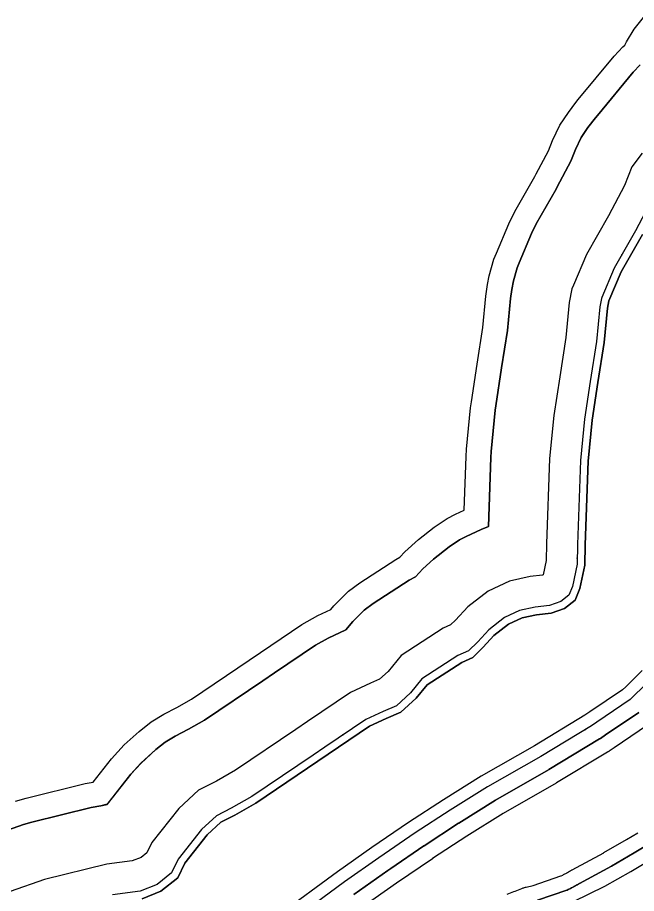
# Model space of a CAD drawing. Header units: inches. Extents: x 87989 to 118156, y 435697 to 451526.
# Drawn here: x 95718.6 to 95918.7, y 442213.4 to 442496.5 of the extents above; entities that cross this region are included whole.
import ezdxf

# ---------------------------------------------------------------- set-up
doc = ezdxf.new("R2010")
doc.units = ezdxf.units.IN
doc.header["$MEASUREMENT"] = 0
for name, color, linetype, true_color in [('As_waterkering_BWK', 7, 'Continuous', 0x7b8981), ('Beschermingszone_BWK', 7, 'Continuous', 0xcf890d), ('Grens_bebouwingsvrije_zone_BWK', 7, 'Continuous', 0x6789ae), ('Kernzone_BWK', 7, 'Continuous', 0xcb89af), ('Referentiepunten_BWK', 7, 'Continuous', 0x178980)]:
    doc.layers.add(name, color=color, linetype=linetype, true_color=true_color)

msp = doc.modelspace()

# ---------------------------------------------------------------- linework, layer by layer
at = {"layer": 'As_waterkering_BWK'}
for points in [[(95923.8866, 442438.0279), (95918.3969, 442427.5714), (95911.4762, 442415.4601), (95907.4609, 442405.9573), (95907.342, 442405.7034), (95906.7928, 442402.957), (95905.7301, 442391.7991), (95903.7542, 442378.8899), (95901.8943, 442366.6674), (95900.5597, 442353.3219), (95899.631, 442326.1228), (95899.5022, 442319.8144), (95897.9904, 442312.6333), (95896.8095, 442309.7347), (95894.1857, 442307.7406), (95890.5961, 442306.4669), (95885.9561, 442305.9513), (95880.8712, 442304.8214), (95875.9714, 442302.5156), (95870.9059, 442298.5757), (95867.3553, 442294.754), (95864.3629, 442291.7617), (95860.9875, 442290.2615), (95849.3483, 442282.7302), (95845.6681, 442278.2321), (95841.1294, 442274.0615), (95836.7864, 442272.2002), (95831.19, 442269.6067), (95817.9057, 442260.6231), (95814.1681, 442258.0956), (95794.3438, 442244.6891), (95787.7009, 442240.9118), (95782.8717, 442238.4282), (95778.0547, 442234.0363), (95770.5435, 442224.4766), (95768.398, 442220.0593), (95763.6902, 442216.293), (95758.2463, 442214.1155), (95749.2586, 442212.9432)], [(95923.5793, 442282.7646), (95917.9914, 442277.3014), (95916.6118, 442276.0398), (95905.8184, 442268.7204), (95904.1867, 442267.5933), (95887.7472, 442257.6813), (95870.4995, 442247.8372), (95858.4868, 442240.3043), (95847.19, 442232.9239), (95835.4224, 442224.8931), (95824.3501, 442217.0972), (95805.3135, 442203.1318)], [(95898.3437, 442210.8135), (95908.4053, 442215.7029), (95916.8903, 442220.4537), (95926.2981, 442226.1667)]]:
    msp.add_lwpolyline(points, dxfattribs=at)
at = {"layer": 'Beschermingszone_BWK'}
for points in [[(95717.9421, 442243.1953), (95721.3441, 442244.2031), (95740.4623, 442248.8824), (95743.0441, 442249.3652), (95748.9609, 442256.8957), (95753.1258, 442261.3776), (95757.9428, 442265.7696), (95761.7623, 442268.8156), (95765.9498, 442271.3319), (95770.0876, 442273.4599), (95774.8063, 442276.1431), (95793.4412, 442288.7451), (95797.1787, 442291.2726), (95810.463, 442300.2562), (95815.6329, 442303.1772), (95819.8828, 442305.1467), (95820.8583, 442306.3367), (95825.5652, 442311.0739), (95829.248, 442313.7943), (95840.8872, 442321.3255), (95842.1965, 442322.0345), (95843.7992, 442323.7595), (95848.1901, 442327.7818), (95853.2556, 442331.7216), (95857.4714, 442334.5585), (95860.2169, 442335.9939), (95862.991, 442337.2993), (95863.5813, 442354.5846), (95863.7433, 442357.0035), (95865.0779, 442370.349), (95865.3154, 442372.2338), (95867.1777, 442384.4721), (95868.9966, 442396.3558), (95869.9594, 442406.4649), (95870.5113, 442410.2133), (95871.0605, 442412.9597), (95872.5734, 442418.3581), (95873.3892, 442420.3538), (95877.3938, 442429.8611), (95879.3512, 442433.8172), (95885.7857, 442445.0699), (95886.2551, 442445.9374), (95890.2017, 442453.4644), (95891.5199, 442456.8041), (95893.8927, 442461.7189), (95896.6581, 442465.8425), (95899.1014, 442469.0044), (95899.8882, 442469.9875), (95911.4902, 442483.9899), (95914.281, 442487.0011), (95914.9086, 442487.607), (95915.4747, 442488.6989), (95917.9378, 442492.7817), (95920.9054, 442496.5137)], [(95919.8378, 442481.2459), (95917.6504, 442478.8858), (95906.0483, 442464.8833), (95905.4317, 442464.1128), (95902.9884, 442460.9509), (95900.8209, 442457.7189), (95898.9612, 442453.8667), (95897.4849, 442450.1268), (95893.0852, 442441.7401), (95892.7095, 442441.0578), (95886.2971, 442429.8481), (95884.7629, 442426.7474), (95880.7548, 442417.2415), (95880.0909, 442415.6219), (95878.9052, 442411.3907), (95878.3559, 442408.6443), (95877.9234, 442405.7064), (95876.939, 442395.3705), (95875.0862, 442383.2651), (95873.2243, 442371.0302), (95873.0382, 442369.553), (95871.7036, 442356.2075), (95871.5766, 442354.3115), (95870.8153, 442332.0153), (95868.5231, 442331.0611), (95863.6233, 442328.7553), (95861.4714, 442327.6303), (95858.1671, 442325.4068), (95853.1016, 442321.467), (95849.6601, 442318.3144), (95847.2139, 442315.6815), (95845.2332, 442314.609), (95833.5941, 442307.0778), (95830.7075, 442304.9455), (95827.0183, 442301.2326), (95824.7489, 442298.5817), (95818.9966, 442295.9187), (95814.9445, 442293.6293), (95801.6602, 442284.6457), (95797.9227, 442282.1181), (95779.0306, 442269.3422), (95773.8959, 442266.4225), (95769.6086, 442264.2176), (95766.3265, 442262.2454), (95763.3328, 442259.8579), (95758.5158, 442255.466), (95755.2515, 442251.9531), (95747.5909, 442242.1726), (95745.5078, 442241.6996), (95742.3642, 442241.1117), (95723.246, 442236.4324), (95720.5796, 442235.6426), (95711.616, 442232.5111)], [(95876.9082, 442213.1797), (95877.4297, 442213.3711), (95877.9531, 442213.5586), (95878.4727, 442213.7539), (95878.9922, 442213.9453), (95879.5137, 442214.1406), (95880.0313, 442214.3359), (95880.5508, 442214.5352), (95881.0723, 442214.7344), (95881.5859, 442214.9336), (95882.1035, 442215.1367), (95882.3242, 442215.2227), (95882.4395, 442215.2656), (95882.4922, 442215.2813), (95882.8301, 442215.3867), (95882.9336, 442215.418), (95883, 442215.4336), (95885.2559, 442215.9727), (95894.2383, 442219.0156), (95894.2695, 442219.0273), (95894.3789, 442219.0859), (95894.8633, 442219.3281), (95895.1016, 442219.4492), (95895.3438, 442219.5742), (95895.5742, 442219.6953), (95895.8008, 442219.8164), (95896.0352, 442219.9453), (95896.1387, 442220.0039), (95896.2422, 442220.0625), (95896.332, 442220.1094), (95896.4375, 442220.1719), (95896.5488, 442220.2344), (95896.625, 442220.2773), (95896.7285, 442220.3359), (95896.8398, 442220.3984), (95896.9375, 442220.457), (95897.1211, 442220.5664), (95897.2188, 442220.625), (95897.3438, 442220.6992), (95897.4316, 442220.75), (95897.5176, 442220.8047), (95897.6289, 442220.8711), (95897.6816, 442220.9023), (95897.793, 442220.9648), (95897.8496, 442220.9961), (95908.0918, 442226.543), (95908.1309, 442226.5664), (95915.4258, 442230.8555), (95919.0703, 442232.9961)], [(95921.7109, 442228.75), (95917.959, 442226.5469), (95910.5703, 442222.1992), (95900.2305, 442216.6016), (95900.1191, 442216.5313), (95900.0098, 442216.4648), (95899.8984, 442216.3984), (95899.7871, 442216.3359), (95899.6777, 442216.2656), (95899.5664, 442216.2031), (95899.4551, 442216.1367), (95899.3438, 442216.0703), (95899.2324, 442216.0078), (95899.1191, 442215.9414), (95899.0078, 442215.8789), (95898.8945, 442215.8164), (95898.7832, 442215.7539), (95898.6719, 442215.6914), (95898.5586, 442215.6289), (95898.4453, 442215.5664), (95898.1836, 442215.4219), (95897.9219, 442215.2813), (95897.6563, 442215.1406), (95897.3926, 442215.0039), (95897.127, 442214.8672), (95896.8594, 442214.7344), (95896.5938, 442214.6016), (95896.3242, 442214.4727), (95896.1875, 442214.4063), (95886.6406, 442211.1641)]]:
    msp.add_lwpolyline(points, dxfattribs=at)
for points in [[(95827.3086, 442213.0664, 0), (95838.2715, 442220.7852, 0), (95839.2539, 442221.4531, 0), (95849.9258, 442228.7383, 0), (95850.0098, 442228.793, 0), (95861.1426, 442236.0664, 0), (95861.2227, 442236.1172, 0), (95873.0664, 442243.5469, 0), (95890.2266, 442253.3398, 0), (95890.3281, 442253.3984, 0), (95906.7676, 442263.3125, 0), (95907.0293, 442263.4805, 0), (95908.6426, 442264.5938, 0), (95919.418, 442271.9023, 0)], [(95922.2246, 442267.7617, 0), (95911.4668, 442260.4688, 0), (95909.8711, 442259.3672, 0), (95909.8379, 442259.3438, 0), (95909.7734, 442259.3008, 0), (95909.7402, 442259.2773, 0), (95909.4805, 442259.1094, 0), (95909.4492, 442259.0898, 0), (95909.3828, 442259.0508, 0), (95909.3496, 442259.0312, 0), (95892.8848, 442249.1016, 0), (95892.7441, 442249.0195, 0), (95892.7227, 442249.0078, 0), (95875.6348, 442239.2539, 0), (95863.8984, 442231.8945, 0), (95863.8594, 442231.8711, 0), (95852.7656, 442224.6211, 0), (95852.7227, 442224.5938, 0), (95841.1191, 442216.6758, 0), (95830.207, 442208.9922, 0)]]:
    msp.add_polyline3d(points, dxfattribs=at)
at = {"layer": 'Grens_bebouwingsvrije_zone_BWK'}
for points in [[(95920.5702, 442452.63), (95917.1551, 442448.2105), (95914.7825, 442442.1999), (95909.6259, 442432.3778), (95902.4973, 442419.9027), (95898.3235, 442410.0248), (95897.7732, 442408.8491), (95896.8864, 442404.4154), (95895.8021, 442393.0306), (95893.8687, 442380.3986), (95891.9694, 442367.918), (95890.5767, 442353.9907), (95889.6344, 442326.3955), (95889.5234, 442320.9564), (95888.5544, 442316.3533), (95888.3421, 442316.278), (95884.3145, 442315.8305), (95877.618, 442314.3424), (95870.7086, 442311.0909), (95864.1293, 442305.9736), (95860.1543, 442301.6951), (95858.6048, 442300.1457), (95856.2115, 442299.082), (95842.6007, 442290.275), (95838.3785, 442285.1146), (95835.6206, 442282.5802), (95832.7137, 442281.3344), (95826.255, 442278.3414), (95812.3038, 442268.9067), (95808.5663, 442266.3792), (95789.0634, 442253.1902), (95782.9405, 442249.7086), (95777.1162, 442246.7132), (95770.7041, 442240.8669), (95762.0173, 442229.811), (95760.3888, 442226.4582), (95758.6004, 442225.0275), (95755.7028, 442223.8684), (95747.4177, 442222.7878), (95727.2967, 442217.8631), (95716.2609, 442214.0093)], [(95920.5383, 442285.3856), (95915.2428, 442280.2083), (95914.1266, 442279.1875), (95903.5592, 442272.0213), (95902.0153, 442270.9549), (95885.7228, 442261.1316), (95868.4447, 442251.2701), (95856.3302, 442243.6734), (95844.9685, 442236.2505), (95833.1435, 442228.1805), (95822.0155, 442220.3454), (95802.9782, 442206.3794)]]:
    msp.add_lwpolyline(points, dxfattribs=at)
at = {"layer": 'Kernzone_BWK'}
for points in [[(95711.6172, 442232.5117), (95720.5781, 442235.6445), (95723.2461, 442236.4336), (95742.3633, 442241.1133), (95745.5078, 442241.6992), (95747.5898, 442242.1719), (95755.25, 442251.9531), (95758.5156, 442255.4648), (95763.332, 442259.8594), (95766.3281, 442262.2461), (95769.6094, 442264.2187), (95773.8945, 442266.4219), (95779.0313, 442269.3438), (95797.9219, 442282.1172), (95801.6602, 442284.6445), (95814.9453, 442293.6289), (95818.9961, 442295.918), (95824.75, 442298.582), (95827.0195, 442301.2344), (95830.707, 442304.9453), (95833.5938, 442307.0781), (95845.2344, 442314.6094), (95847.2148, 442315.6797), (95849.6602, 442318.3125), (95853.1016, 442321.4688), (95858.168, 442325.4063), (95861.4727, 442327.6289), (95863.625, 442328.7539), (95868.5234, 442331.0625), (95870.8164, 442332.0156), (95871.5781, 442354.3125), (95871.7031, 442356.207), (95873.0391, 442369.5547), (95873.2227, 442371.0313), (95875.0859, 442383.2656), (95876.9375, 442395.3711), (95877.9219, 442405.707), (95878.3555, 442408.6445), (95878.9063, 442411.3906), (95880.0898, 442415.6211), (95880.7539, 442417.2422), (95884.7617, 442426.7461), (95886.2969, 442429.8477), (95892.7109, 442441.0586), (95893.0859, 442441.7383), (95897.4844, 442450.125), (95898.9609, 442453.8672), (95900.8203, 442457.7188), (95902.9883, 442460.9492), (95905.4336, 442464.1133), (95906.0469, 442464.8828), (95917.6523, 442478.8867), (95919.8359, 442481.2461)], [(95758.8818, 442211.6778), (95764.9623, 442214.1093), (95770.4004, 442218.4593), (95772.6746, 442223.1435), (95779.8926, 442232.3283), (95784.3109, 442236.3568), (95788.8911, 442238.7128), (95795.6641, 442242.5637), (95832.4237, 442267.4233), (95837.8043, 442269.9165), (95842.5062, 442271.9324), (95847.4903, 442276.5113), (95851.035, 442280.8439), (95862.1809, 442288.0568), (95865.8024, 442289.6659), (95869.1552, 442293.0187), (95872.6002, 442296.7266), (95877.2866, 442300.3721), (95881.6841, 442302.4407), (95886.3665, 442303.4812), (95891.1596, 442304.0143), (95895.389, 442305.5152), (95898.8662, 442308.1585), (95900.39, 442311.8978), (95901.9967, 442319.5284), (95902.1301, 442326.0548), (95903.0557, 442353.1548), (95904.3752, 442366.3544), (95906.2254, 442378.5128), (95908.212, 442391.4911), (95909.2696, 442402.5924), (95909.7342, 442404.9163), (95909.7452, 442404.9398), (95913.7207, 442414.3494), (95920.5897, 442426.3694)], [(95920.5897, 442426.3694), (95913.7207, 442414.3494), (95909.7452, 442404.9398), (95909.7342, 442404.9163), (95909.2696, 442402.5924), (95908.212, 442391.4911), (95906.2254, 442378.5128), (95904.3752, 442366.3544), (95903.0557, 442353.1548), (95902.1301, 442326.0548), (95901.9967, 442319.5284), (95900.39, 442311.8978), (95898.8662, 442308.1585), (95895.389, 442305.5152), (95891.1596, 442304.0143), (95886.3665, 442303.4812), (95881.6841, 442302.4407), (95877.2866, 442300.3721), (95872.6002, 442296.7266), (95869.1552, 442293.0187), (95865.8024, 442289.6659), (95862.1809, 442288.0568), (95851.035, 442280.8439), (95847.4903, 442276.5113), (95842.5062, 442271.9324), (95837.8043, 442269.9165), (95832.4237, 442267.4233), (95795.6641, 442242.5637), (95788.8911, 442238.7128), (95784.3109, 442236.3568), (95779.8926, 442232.3283), (95772.6746, 442223.1435), (95770.4004, 442218.4593), (95764.9623, 442214.1093), (95758.8818, 442211.6778)], [(95919.418, 442271.9023), (95908.6406, 442264.5938), (95907.0273, 442263.4805), (95906.7695, 442263.3125), (95890.3281, 442253.3984), (95890.2266, 442253.3398), (95873.0664, 442243.5469), (95861.2227, 442236.1172), (95861.1445, 442236.0664), (95850.0078, 442228.793), (95849.9258, 442228.7383), (95839.2539, 442221.4531), (95838.2695, 442220.7852), (95827.3086, 442213.0664)], [(95886.6406, 442211.1641), (95896.1875, 442214.4063), (95896.3242, 442214.4727), (95896.5938, 442214.6016), (95896.8594, 442214.7344), (95897.1289, 442214.8672), (95897.3906, 442215.0039), (95897.6563, 442215.1406), (95897.9219, 442215.2813), (95898.1836, 442215.4219), (95898.4453, 442215.5664), (95898.5586, 442215.6289), (95898.6719, 442215.6914), (95898.7813, 442215.7539), (95898.8945, 442215.8164), (95899.0078, 442215.8789), (95899.1211, 442215.9414), (95899.2305, 442216.0078), (95899.3438, 442216.0703), (95899.4531, 442216.1367), (95899.5664, 442216.2031), (95899.6758, 442216.2656), (95899.7891, 442216.3359), (95899.8984, 442216.3984), (95900.0117, 442216.4648), (95900.1211, 442216.5313), (95900.2305, 442216.6016), (95910.5703, 442222.1992), (95917.9609, 442226.5469), (95921.7109, 442228.75)]]:
    msp.add_lwpolyline(points, dxfattribs=at)
at = {"layer": 'Referentiepunten_BWK'}
for p in [(95913.9306, 442419.7553), (95899.5412, 442321.7263), (95902.1975, 442266.3939), (95823.7923, 442264.604)]:
    msp.add_point(p, dxfattribs=at)

doc.saveas('drawing.dxf')
